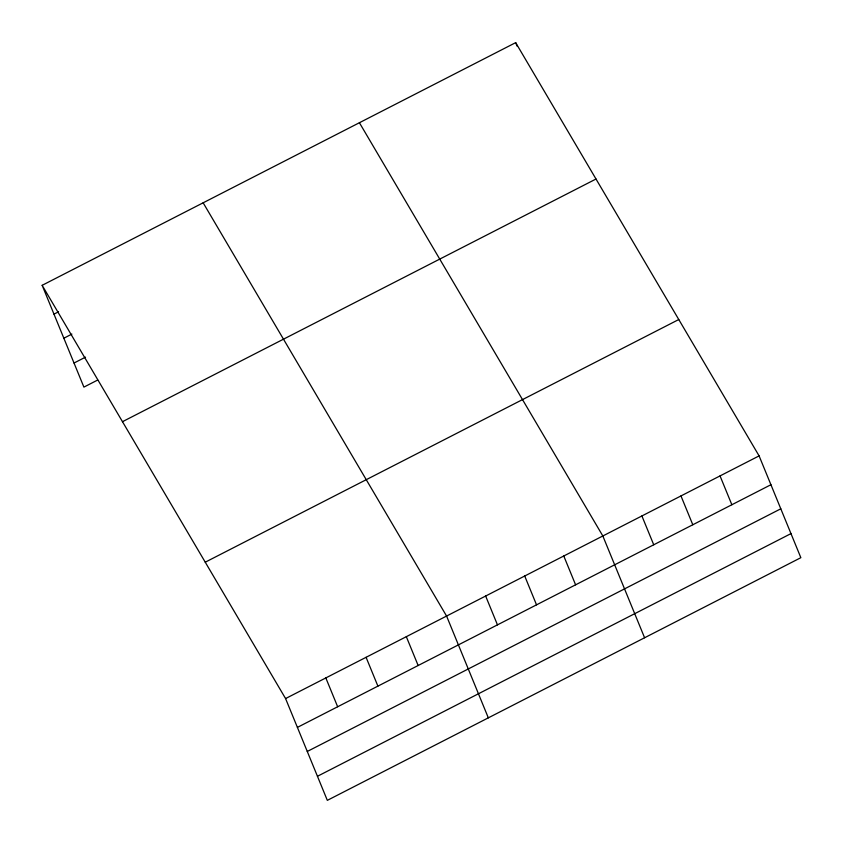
<?xml version="1.0" encoding="UTF-8"?>
<svg xmlns="http://www.w3.org/2000/svg" width="843" height="843" viewBox="0 0 843 843"><rect width="100%" height="100%" fill="white"/><g stroke="black" fill="none" stroke-linecap="round" stroke-linejoin="round"><path stroke-width="1.26" d="M42.15 285.313L515.674 42.645L759.1 455.894L800.85 557.687L327.326 800.355L285.577 698.562L42.15 285.313L83.9 387.106L97.693 380.035M53.973 314.144L58.567 311.784M63.847 338.222L71.897 334.091M74.026 363.027L85.522 357.137M122.477 421.69L596.001 179.022M205.249 562.197L678.773 319.529M285.577 698.562L759.1 455.894M297.4 727.393L770.923 484.725M307.274 751.471L780.797 508.803M317.453 776.277L790.976 533.608M359.413 122.73L602.84 535.979L644.589 637.761M203.152 202.805L446.579 616.054L488.329 717.846M720.038 475.916L731.861 504.746M515.674 42.645L517.149 46.249M680.975 495.937L692.798 524.757M641.902 515.958L653.725 544.778M563.777 556.001L575.6 584.821M524.715 576.022L536.527 604.842M485.642 596.033L497.465 624.863M406.326 636.686L418.149 665.506M366.083 657.308L377.906 686.139M325.83 677.941L337.653 706.761"/></g></svg>
